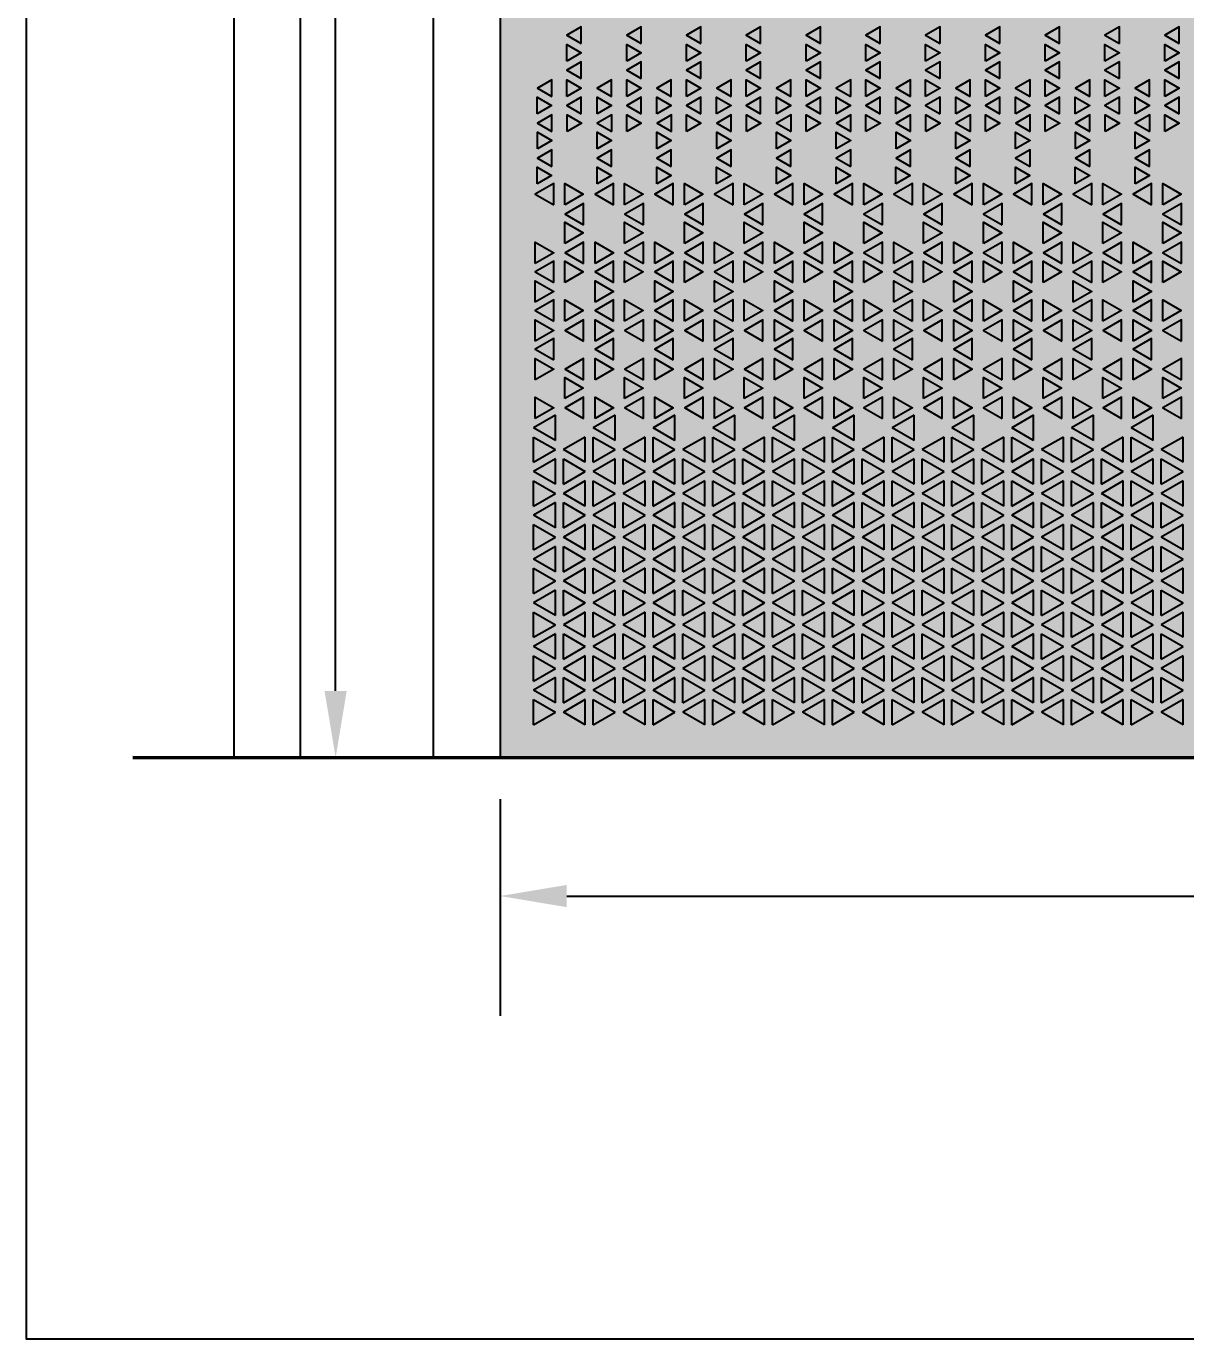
# Model space of a CAD drawing. Header units: metres. Extents: x 6 to 601, y -20 to 118.
# Drawn here: x 51.551 to 53.293, y 77.603 to 79.575 of the extents above; entities that cross this region are included whole.
import ezdxf

# ---------------------------------------------------------------- set-up
doc = ezdxf.new("R2010")
doc.units = ezdxf.units.M
doc.header["$MEASUREMENT"] = 0
doc.styles.get("Standard").update_dxf_attribs({"font": 'arial.ttf'})
doc.dimstyles.get("Standard").update_dxf_attribs({"dimtxt": 0.18, "dimasz": 0.18, "dimexe": 0.18, "dimexo": 0.0625, "dimgap": 0.09, "dimtad": 0, "dimdec": 4, "dimzin": 0, "dimdsep": 46, "dimtxsty": 'Standard', "dimcen": 0.09, "dimadec": 0, "dimazin": 0, "dimtfac": 1, "dimtdec": 4, "dimtofl": 0, "dimtmove": 0, "dimatfit": 3, "dimfxl": 1, "dimtolj": 1, "dimtzin": 0, "dimarcsym": 0})

# ---------------------------------------------------------------- blocks, each defined once
blk = doc.blocks.new('*D617')
at = {"color": 0, "lineweight": -2, "transparency": 16777216}
for p, q in [((52.2628, 78.4138), (52.2627, 78.0882)), ((55.2158, 78.413), (55.2157, 78.0874)), ((52.3628, 78.2682), (53.513, 78.2679)), ((55.1158, 78.2674), (53.9655, 78.2677))]:
    blk.add_line(p, q, dxfattribs=at)
at = {"color": 0, "transparency": 16777216}
for points in [[(52.3628, 78.2849), (52.3628, 78.2515), (52.2628, 78.2682)], [(55.1158, 78.2841), (55.1158, 78.2508), (55.2158, 78.2674)]]:
    blk.add_solid(points, dxfattribs=at)
at = {"layer": 'Defpoints', "color": 0, "transparency": 16777216}
for p in [(52.2628, 78.4763), (55.2158, 78.4755), (55.2158, 78.2674)]:
    blk.add_point(p, dxfattribs=at)
at = {"color": 0, "transparency": 16777216, "insert": (53.7393, 78.2678), "char_height": 0.15, "attachment_point": 5, "rotation": 359.9843}
blk.add_mtext('\\A1;3.0', dxfattribs=at)
blk = doc.blocks.new('*D619')
at = {"color": 0, "lineweight": -2, "transparency": 16777216}
for p, q in [((52.1003, 81.1963), (51.8356, 81.1963)), ((52.0156, 81.0963), (52.0156, 80.0641)), ((52.0156, 78.5763), (52.0156, 79.6085)), ((52.1003, 78.4763), (51.8356, 78.4763))]:
    blk.add_line(p, q, dxfattribs=at)
at = {"color": 0, "transparency": 16777216}
for points in [[(51.9989, 81.0963), (52.0322, 81.0963), (52.0156, 81.1963)], [(51.9989, 78.5763), (52.0322, 78.5763), (52.0156, 78.4763)]]:
    blk.add_solid(points, dxfattribs=at)
at = {"layer": 'Defpoints', "color": 0, "transparency": 16777216}
for p in [(52.1628, 81.1963), (52.0156, 78.4763), (52.1628, 78.4763)]:
    blk.add_point(p, dxfattribs=at)
at = {"color": 0, "transparency": 16777216, "insert": (52.0156, 79.8363), "char_height": 0.15, "attachment_point": 5, "rotation": 90}
blk.add_mtext('\\A1;2.7', dxfattribs=at)
blk = doc.blocks.new('triangular hole')
for p, q in [((103.6272, 78.6142), (103.6272, 78.6522)), ((103.6272, 78.6522), (103.6601, 78.6332)), ((103.6272, 78.6142), (103.6601, 78.6332))]:
    blk.add_line(p, q)

msp = doc.modelspace()

# ---------------------------------------------------------------- hatches: boundary and pattern name
at = {"lineweight": 0, "true_color": 0xcd6928, "transparency": 33554534}
h = msp.add_hatch(color=32, dxfattribs=at)
h.dxf.hatch_style = 1
h.paths.add_polyline_path([(55.2158, 84.0763), (53.2968, 84.0763, 0.143152), (52.2628, 81.1977), (52.2628, 78.4762), (55.2158, 78.4757)])

# ---------------------------------------------------------------- linework, layer by layer
at = {"lineweight": 50}
msp.add_line((51.7109, 78.4763), (55.6768, 78.4755), dxfattribs=at)
for points in [[(64.3704, 86.4079), (51.5507, 86.4079), (51.5507, 77.6032), (64.3704, 77.6032)], [(52.2628, 81.1963), (52.2628, 79.0957)], [(52.3847, 79.549), (52.3847, 79.574), (52.363, 79.5615), (52.3847, 79.549)], [(52.4745, 79.549), (52.4745, 79.574), (52.4529, 79.5615), (52.4745, 79.549)], [(52.5643, 79.549), (52.5643, 79.574), (52.5427, 79.5615), (52.5643, 79.549)], [(52.6541, 79.549), (52.6541, 79.574), (52.6325, 79.5615), (52.6541, 79.549)], [(52.744, 79.549), (52.744, 79.574), (52.7223, 79.5615), (52.744, 79.549)], [(52.8338, 79.549), (52.8338, 79.574), (52.8121, 79.5615), (52.8338, 79.549)], [(52.9236, 79.549), (52.9236, 79.574), (52.9019, 79.5615), (52.9236, 79.549)], [(53.0134, 79.549), (53.0134, 79.574), (52.9918, 79.5615), (53.0134, 79.549)], [(53.1032, 79.549), (53.1032, 79.574), (53.0816, 79.5615), (53.1032, 79.549)], [(53.1931, 79.549), (53.1931, 79.574), (53.1714, 79.5615), (53.1931, 79.549)], [(53.2829, 79.549), (53.2829, 79.574), (53.2612, 79.5615), (53.2829, 79.549)], [(52.363, 79.5224), (52.363, 79.5474), (52.3847, 79.5349), (52.363, 79.5224)], [(52.4529, 79.5224), (52.4529, 79.5474), (52.4745, 79.5349), (52.4529, 79.5224)], [(52.5427, 79.5224), (52.5427, 79.5474), (52.5643, 79.5349), (52.5427, 79.5224)], [(52.6325, 79.5224), (52.6325, 79.5474), (52.6541, 79.5349), (52.6325, 79.5224)], [(52.7223, 79.5224), (52.7223, 79.5474), (52.744, 79.5349), (52.7223, 79.5224)], [(52.8121, 79.5224), (52.8121, 79.5474), (52.8338, 79.5349), (52.8121, 79.5224)], [(52.9019, 79.5224), (52.9019, 79.5474), (52.9236, 79.5349), (52.9019, 79.5224)], [(52.9918, 79.5224), (52.9918, 79.5474), (53.0134, 79.5349), (52.9918, 79.5224)], [(53.0816, 79.5224), (53.0816, 79.5474), (53.1032, 79.5349), (53.0816, 79.5224)], [(53.1714, 79.5224), (53.1714, 79.5474), (53.1931, 79.5349), (53.1714, 79.5224)], [(53.2612, 79.5224), (53.2612, 79.5474), (53.2829, 79.5349), (53.2612, 79.5224)], [(52.3847, 79.4961), (52.3847, 79.5211), (52.363, 79.5086), (52.3847, 79.4961)], [(52.4745, 79.4961), (52.4745, 79.5211), (52.4529, 79.5086), (52.4745, 79.4961)], [(52.5643, 79.4961), (52.5643, 79.5211), (52.5427, 79.5086), (52.5643, 79.4961)], [(52.6541, 79.4961), (52.6541, 79.5211), (52.6325, 79.5086), (52.6541, 79.4961)], [(52.744, 79.4961), (52.744, 79.5211), (52.7223, 79.5086), (52.744, 79.4961)], [(52.8338, 79.4961), (52.8338, 79.5211), (52.8121, 79.5086), (52.8338, 79.4961)], [(52.9236, 79.4961), (52.9236, 79.5211), (52.9019, 79.5086), (52.9236, 79.4961)], [(53.0134, 79.4961), (53.0134, 79.5211), (52.9918, 79.5086), (53.0134, 79.4961)], [(53.1032, 79.4961), (53.1032, 79.5211), (53.0816, 79.5086), (53.1032, 79.4961)], [(53.1931, 79.4961), (53.1931, 79.5211), (53.1714, 79.5086), (53.1931, 79.4961)], [(53.2829, 79.4961), (53.2829, 79.5211), (53.2612, 79.5086), (53.2829, 79.4961)], [(52.3403, 79.4694), (52.3403, 79.4944), (52.3187, 79.4819), (52.3403, 79.4694)], [(52.363, 79.4694), (52.363, 79.4944), (52.3847, 79.4819), (52.363, 79.4694)], [(52.4301, 79.4694), (52.4301, 79.4944), (52.4085, 79.4819), (52.4301, 79.4694)], [(52.4529, 79.4694), (52.4529, 79.4944), (52.4745, 79.4819), (52.4529, 79.4694)], [(52.5199, 79.4694), (52.5199, 79.4944), (52.4983, 79.4819), (52.5199, 79.4694)], [(52.5427, 79.4694), (52.5427, 79.4944), (52.5643, 79.4819), (52.5427, 79.4694)], [(52.6098, 79.4694), (52.6098, 79.4944), (52.5881, 79.4819), (52.6098, 79.4694)], [(52.6325, 79.4694), (52.6325, 79.4944), (52.6541, 79.4819), (52.6325, 79.4694)], [(52.6996, 79.4694), (52.6996, 79.4944), (52.6779, 79.4819), (52.6996, 79.4694)], [(52.7223, 79.4694), (52.7223, 79.4944), (52.744, 79.4819), (52.7223, 79.4694)], [(52.7894, 79.4694), (52.7894, 79.4944), (52.7677, 79.4819), (52.7894, 79.4694)], [(52.8121, 79.4694), (52.8121, 79.4944), (52.8338, 79.4819), (52.8121, 79.4694)], [(52.8792, 79.4694), (52.8792, 79.4944), (52.8576, 79.4819), (52.8792, 79.4694)], [(52.9019, 79.4694), (52.9019, 79.4944), (52.9236, 79.4819), (52.9019, 79.4694)], [(52.969, 79.4694), (52.969, 79.4944), (52.9474, 79.4819), (52.969, 79.4694)], [(52.9918, 79.4694), (52.9918, 79.4944), (53.0134, 79.4819), (52.9918, 79.4694)], [(53.0589, 79.4694), (53.0589, 79.4944), (53.0372, 79.4819), (53.0589, 79.4694)], [(53.0816, 79.4694), (53.0816, 79.4944), (53.1032, 79.4819), (53.0816, 79.4694)], [(53.1487, 79.4694), (53.1487, 79.4944), (53.127, 79.4819), (53.1487, 79.4694)], [(53.1714, 79.4694), (53.1714, 79.4944), (53.1931, 79.4819), (53.1714, 79.4694)], [(53.2385, 79.4694), (53.2385, 79.4944), (53.2168, 79.4819), (53.2385, 79.4694)], [(53.2612, 79.4694), (53.2612, 79.4944), (53.2829, 79.4819), (53.2612, 79.4694)], [(52.3185, 79.4432), (52.3185, 79.4682), (52.3401, 79.4557), (52.3185, 79.4432)], [(52.3847, 79.4432), (52.3847, 79.4682), (52.363, 79.4557), (52.3847, 79.4432)], [(52.4083, 79.4432), (52.4083, 79.4682), (52.4299, 79.4557), (52.4083, 79.4432)], [(52.4745, 79.4432), (52.4745, 79.4682), (52.4529, 79.4557), (52.4745, 79.4432)], [(52.4981, 79.4432), (52.4981, 79.4682), (52.5198, 79.4557), (52.4981, 79.4432)], [(52.5643, 79.4432), (52.5643, 79.4682), (52.5427, 79.4557), (52.5643, 79.4432)], [(52.5879, 79.4432), (52.5879, 79.4682), (52.6096, 79.4557), (52.5879, 79.4432)], [(52.6541, 79.4432), (52.6541, 79.4682), (52.6325, 79.4557), (52.6541, 79.4432)], [(52.6777, 79.4432), (52.6777, 79.4682), (52.6994, 79.4557), (52.6777, 79.4432)], [(52.744, 79.4432), (52.744, 79.4682), (52.7223, 79.4557), (52.744, 79.4432)], [(52.7676, 79.4432), (52.7676, 79.4682), (52.7892, 79.4557), (52.7676, 79.4432)], [(52.8338, 79.4432), (52.8338, 79.4682), (52.8121, 79.4557), (52.8338, 79.4432)], [(52.8574, 79.4432), (52.8574, 79.4682), (52.879, 79.4557), (52.8574, 79.4432)], [(52.9236, 79.4432), (52.9236, 79.4682), (52.9019, 79.4557), (52.9236, 79.4432)], [(52.9472, 79.4432), (52.9472, 79.4682), (52.9688, 79.4557), (52.9472, 79.4432)], [(53.0134, 79.4432), (53.0134, 79.4682), (52.9918, 79.4557), (53.0134, 79.4432)], [(53.037, 79.4432), (53.037, 79.4682), (53.0587, 79.4557), (53.037, 79.4432)], [(53.1032, 79.4432), (53.1032, 79.4682), (53.0816, 79.4557), (53.1032, 79.4432)], [(53.1268, 79.4432), (53.1268, 79.4682), (53.1485, 79.4557), (53.1268, 79.4432)], [(53.1931, 79.4432), (53.1931, 79.4682), (53.1714, 79.4557), (53.1931, 79.4432)], [(53.2167, 79.4432), (53.2167, 79.4682), (53.2383, 79.4557), (53.2167, 79.4432)], [(53.2829, 79.4432), (53.2829, 79.4682), (53.2612, 79.4557), (53.2829, 79.4432)], [(52.3405, 79.4168), (52.3405, 79.4418), (52.3188, 79.4293), (52.3405, 79.4168)], [(52.3632, 79.4168), (52.3632, 79.4418), (52.3849, 79.4293), (52.3632, 79.4168)], [(52.4303, 79.4168), (52.4303, 79.4418), (52.4087, 79.4293), (52.4303, 79.4168)], [(52.453, 79.4168), (52.453, 79.4418), (52.4747, 79.4293), (52.453, 79.4168)], [(52.5201, 79.4168), (52.5201, 79.4418), (52.4985, 79.4293), (52.5201, 79.4168)], [(52.5429, 79.4168), (52.5429, 79.4418), (52.5645, 79.4293), (52.5429, 79.4168)], [(52.6099, 79.4168), (52.6099, 79.4418), (52.5883, 79.4293), (52.6099, 79.4168)], [(52.6327, 79.4168), (52.6327, 79.4418), (52.6543, 79.4293), (52.6327, 79.4168)], [(52.6998, 79.4168), (52.6998, 79.4418), (52.6781, 79.4293), (52.6998, 79.4168)], [(52.7225, 79.4168), (52.7225, 79.4418), (52.7441, 79.4293), (52.7225, 79.4168)], [(52.7896, 79.4168), (52.7896, 79.4418), (52.7679, 79.4293), (52.7896, 79.4168)], [(52.8123, 79.4168), (52.8123, 79.4418), (52.834, 79.4293), (52.8123, 79.4168)], [(52.8794, 79.4168), (52.8794, 79.4418), (52.8578, 79.4293), (52.8794, 79.4168)], [(52.9021, 79.4168), (52.9021, 79.4418), (52.9238, 79.4293), (52.9021, 79.4168)], [(52.9692, 79.4168), (52.9692, 79.4418), (52.9476, 79.4293), (52.9692, 79.4168)], [(52.9919, 79.4168), (52.9919, 79.4418), (53.0136, 79.4293), (52.9919, 79.4168)], [(53.059, 79.4168), (53.059, 79.4418), (53.0374, 79.4293), (53.059, 79.4168)], [(53.0818, 79.4168), (53.0818, 79.4418), (53.1034, 79.4293), (53.0818, 79.4168)], [(53.1489, 79.4168), (53.1489, 79.4418), (53.1272, 79.4293), (53.1489, 79.4168)], [(53.1716, 79.4168), (53.1716, 79.4418), (53.1932, 79.4293), (53.1716, 79.4168)], [(53.2387, 79.4168), (53.2387, 79.4418), (53.217, 79.4293), (53.2387, 79.4168)], [(53.2614, 79.4168), (53.2614, 79.4418), (53.2831, 79.4293), (53.2614, 79.4168)], [(52.3187, 79.3906), (52.3187, 79.4156), (52.3403, 79.4031), (52.3187, 79.3906)], [(52.4085, 79.3906), (52.4085, 79.4156), (52.4301, 79.4031), (52.4085, 79.3906)], [(52.4983, 79.3906), (52.4983, 79.4156), (52.5199, 79.4031), (52.4983, 79.3906)], [(52.5881, 79.3906), (52.5881, 79.4156), (52.6098, 79.4031), (52.5881, 79.3906)], [(52.6779, 79.3906), (52.6779, 79.4156), (52.6996, 79.4031), (52.6779, 79.3906)], [(52.7677, 79.3906), (52.7677, 79.4156), (52.7894, 79.4031), (52.7677, 79.3906)], [(52.8576, 79.3906), (52.8576, 79.4156), (52.8792, 79.4031), (52.8576, 79.3906)], [(52.9474, 79.3906), (52.9474, 79.4156), (52.969, 79.4031), (52.9474, 79.3906)], [(53.0372, 79.3906), (53.0372, 79.4156), (53.0589, 79.4031), (53.0372, 79.3906)], [(53.127, 79.3906), (53.127, 79.4156), (53.1487, 79.4031), (53.127, 79.3906)], [(53.2168, 79.3906), (53.2168, 79.4156), (53.2385, 79.4031), (53.2168, 79.3906)], [(52.3403, 79.3642), (52.3403, 79.3892), (52.3187, 79.3767), (52.3403, 79.3642)], [(52.4301, 79.3642), (52.4301, 79.3892), (52.4085, 79.3767), (52.4301, 79.3642)], [(52.5199, 79.3642), (52.5199, 79.3892), (52.4983, 79.3767), (52.5199, 79.3642)], [(52.6098, 79.3642), (52.6098, 79.3892), (52.5881, 79.3767), (52.6098, 79.3642)], [(52.6996, 79.3642), (52.6996, 79.3892), (52.6779, 79.3767), (52.6996, 79.3642)], [(52.7894, 79.3642), (52.7894, 79.3892), (52.7677, 79.3767), (52.7894, 79.3642)], [(52.8792, 79.3642), (52.8792, 79.3892), (52.8576, 79.3767), (52.8792, 79.3642)], [(52.969, 79.3642), (52.969, 79.3892), (52.9474, 79.3767), (52.969, 79.3642)], [(53.0589, 79.3642), (53.0589, 79.3892), (53.0372, 79.3767), (53.0589, 79.3642)], [(53.1487, 79.3642), (53.1487, 79.3892), (53.127, 79.3767), (53.1487, 79.3642)], [(53.2385, 79.3642), (53.2385, 79.3892), (53.2168, 79.3767), (53.2385, 79.3642)], [(52.3185, 79.338), (52.3185, 79.363), (52.3401, 79.3505), (52.3185, 79.338)], [(52.4083, 79.338), (52.4083, 79.363), (52.4299, 79.3505), (52.4083, 79.338)], [(52.4981, 79.338), (52.4981, 79.363), (52.5198, 79.3505), (52.4981, 79.338)], [(52.5879, 79.338), (52.5879, 79.363), (52.6096, 79.3505), (52.5879, 79.338)], [(52.6777, 79.338), (52.6777, 79.363), (52.6994, 79.3505), (52.6777, 79.338)], [(52.7676, 79.338), (52.7676, 79.363), (52.7892, 79.3505), (52.7676, 79.338)], [(52.8574, 79.338), (52.8574, 79.363), (52.879, 79.3505), (52.8574, 79.338)], [(52.9472, 79.338), (52.9472, 79.363), (52.9688, 79.3505), (52.9472, 79.338)], [(53.037, 79.338), (53.037, 79.363), (53.0587, 79.3505), (53.037, 79.338)], [(53.1268, 79.338), (53.1268, 79.363), (53.1485, 79.3505), (53.1268, 79.338)], [(53.2167, 79.338), (53.2167, 79.363), (53.2383, 79.3505), (53.2167, 79.338)], [(52.3432, 79.3064), (52.3432, 79.3384), (52.3154, 79.3224), (52.3432, 79.3064)], [(52.36, 79.3064), (52.36, 79.3384), (52.3877, 79.3224), (52.36, 79.3064)], [(52.433, 79.3064), (52.433, 79.3384), (52.4053, 79.3224), (52.433, 79.3064)], [(52.4498, 79.3064), (52.4498, 79.3384), (52.4775, 79.3224), (52.4498, 79.3064)], [(52.5228, 79.3064), (52.5228, 79.3384), (52.4951, 79.3224), (52.5228, 79.3064)], [(52.5396, 79.3064), (52.5396, 79.3384), (52.5674, 79.3224), (52.5396, 79.3064)], [(52.6126, 79.3064), (52.6126, 79.3384), (52.5849, 79.3224), (52.6126, 79.3064)], [(52.6295, 79.3064), (52.6295, 79.3384), (52.6572, 79.3224), (52.6295, 79.3064)], [(52.7024, 79.3064), (52.7024, 79.3384), (52.6747, 79.3224), (52.7024, 79.3064)], [(52.7193, 79.3064), (52.7193, 79.3384), (52.747, 79.3224), (52.7193, 79.3064)], [(52.7922, 79.3064), (52.7922, 79.3384), (52.7645, 79.3224), (52.7922, 79.3064)], [(52.8091, 79.3064), (52.8091, 79.3384), (52.8368, 79.3224), (52.8091, 79.3064)], [(52.8821, 79.3064), (52.8821, 79.3384), (52.8543, 79.3224), (52.8821, 79.3064)], [(52.8989, 79.3064), (52.8989, 79.3384), (52.9266, 79.3224), (52.8989, 79.3064)], [(52.9719, 79.3064), (52.9719, 79.3384), (52.9442, 79.3224), (52.9719, 79.3064)], [(52.9887, 79.3064), (52.9887, 79.3384), (53.0164, 79.3224), (52.9887, 79.3064)], [(53.0617, 79.3064), (53.0617, 79.3384), (53.034, 79.3224), (53.0617, 79.3064)], [(53.0786, 79.3064), (53.0786, 79.3384), (53.1063, 79.3224), (53.0786, 79.3064)], [(53.1515, 79.3064), (53.1515, 79.3384), (53.1238, 79.3224), (53.1515, 79.3064)], [(53.1684, 79.3064), (53.1684, 79.3384), (53.1961, 79.3224), (53.1684, 79.3064)], [(53.2413, 79.3064), (53.2413, 79.3384), (53.2136, 79.3224), (53.2413, 79.3064)], [(53.2582, 79.3064), (53.2582, 79.3384), (53.2859, 79.3224), (53.2582, 79.3064)], [(52.3881, 79.2765), (52.3881, 79.3085), (52.3603, 79.2925), (52.3881, 79.2765)], [(52.4779, 79.2765), (52.4779, 79.3085), (52.4502, 79.2925), (52.4779, 79.2765)], [(52.5677, 79.2765), (52.5677, 79.3085), (52.54, 79.2925), (52.5677, 79.2765)], [(52.6575, 79.2765), (52.6575, 79.3085), (52.6298, 79.2925), (52.6575, 79.2765)], [(52.7473, 79.2765), (52.7473, 79.3085), (52.7196, 79.2925), (52.7473, 79.2765)], [(52.8372, 79.2765), (52.8372, 79.3085), (52.8094, 79.2925), (52.8372, 79.2765)], [(52.927, 79.2765), (52.927, 79.3085), (52.8993, 79.2925), (52.927, 79.2765)], [(53.0168, 79.2765), (53.0168, 79.3085), (52.9891, 79.2925), (53.0168, 79.2765)], [(53.1066, 79.2765), (53.1066, 79.3085), (53.0789, 79.2925), (53.1066, 79.2765)], [(53.1964, 79.2765), (53.1964, 79.3085), (53.1687, 79.2925), (53.1964, 79.2765)], [(53.2862, 79.2765), (53.2862, 79.3085), (53.2585, 79.2925), (53.2862, 79.2765)], [(52.36, 79.2482), (52.36, 79.2802), (52.3877, 79.2642), (52.36, 79.2482)], [(52.4498, 79.2482), (52.4498, 79.2802), (52.4775, 79.2642), (52.4498, 79.2482)], [(52.5396, 79.2482), (52.5396, 79.2802), (52.5674, 79.2642), (52.5396, 79.2482)], [(52.6295, 79.2482), (52.6295, 79.2802), (52.6572, 79.2642), (52.6295, 79.2482)], [(52.7193, 79.2482), (52.7193, 79.2802), (52.747, 79.2642), (52.7193, 79.2482)], [(52.8091, 79.2482), (52.8091, 79.2802), (52.8368, 79.2642), (52.8091, 79.2482)], [(52.8989, 79.2482), (52.8989, 79.2802), (52.9266, 79.2642), (52.8989, 79.2482)], [(52.9887, 79.2482), (52.9887, 79.2802), (53.0164, 79.2642), (52.9887, 79.2482)], [(53.0786, 79.2482), (53.0786, 79.2802), (53.1063, 79.2642), (53.0786, 79.2482)], [(53.1684, 79.2482), (53.1684, 79.2802), (53.1961, 79.2642), (53.1684, 79.2482)], [(53.2582, 79.2482), (53.2582, 79.2802), (53.2859, 79.2642), (53.2582, 79.2482)], [(52.3154, 79.2183), (52.3154, 79.2503), (52.3432, 79.2343), (52.3154, 79.2183)], [(52.3881, 79.2183), (52.3881, 79.2503), (52.3603, 79.2343), (52.3881, 79.2183)], [(52.4053, 79.2183), (52.4053, 79.2503), (52.433, 79.2343), (52.4053, 79.2183)], [(52.4779, 79.2183), (52.4779, 79.2503), (52.4502, 79.2343), (52.4779, 79.2183)], [(52.4951, 79.2183), (52.4951, 79.2503), (52.5228, 79.2343), (52.4951, 79.2183)], [(52.5677, 79.2183), (52.5677, 79.2503), (52.54, 79.2343), (52.5677, 79.2183)], [(52.5849, 79.2183), (52.5849, 79.2503), (52.6126, 79.2343), (52.5849, 79.2183)], [(52.6575, 79.2183), (52.6575, 79.2503), (52.6298, 79.2343), (52.6575, 79.2183)], [(52.6747, 79.2183), (52.6747, 79.2503), (52.7024, 79.2343), (52.6747, 79.2183)], [(52.7473, 79.2183), (52.7473, 79.2503), (52.7196, 79.2343), (52.7473, 79.2183)], [(52.7645, 79.2183), (52.7645, 79.2503), (52.7922, 79.2343), (52.7645, 79.2183)], [(52.8372, 79.2183), (52.8372, 79.2503), (52.8094, 79.2343), (52.8372, 79.2183)], [(52.8543, 79.2183), (52.8543, 79.2503), (52.8821, 79.2343), (52.8543, 79.2183)], [(52.927, 79.2183), (52.927, 79.2503), (52.8993, 79.2343), (52.927, 79.2183)], [(52.9442, 79.2183), (52.9442, 79.2503), (52.9719, 79.2343), (52.9442, 79.2183)], [(53.0168, 79.2183), (53.0168, 79.2503), (52.9891, 79.2343), (53.0168, 79.2183)], [(53.034, 79.2183), (53.034, 79.2503), (53.0617, 79.2343), (53.034, 79.2183)], [(53.1066, 79.2183), (53.1066, 79.2503), (53.0789, 79.2343), (53.1066, 79.2183)], [(53.1238, 79.2183), (53.1238, 79.2503), (53.1515, 79.2343), (53.1238, 79.2183)], [(53.1964, 79.2183), (53.1964, 79.2503), (53.1687, 79.2343), (53.1964, 79.2183)], [(53.2136, 79.2183), (53.2136, 79.2503), (53.2413, 79.2343), (53.2136, 79.2183)], [(53.2862, 79.2183), (53.2862, 79.2503), (53.2585, 79.2343), (53.2862, 79.2183)], [(52.3432, 79.19), (52.3432, 79.222), (52.3154, 79.206), (52.3432, 79.19)], [(52.36, 79.19), (52.36, 79.222), (52.3877, 79.206), (52.36, 79.19)], [(52.433, 79.19), (52.433, 79.222), (52.4053, 79.206), (52.433, 79.19)], [(52.4498, 79.19), (52.4498, 79.222), (52.4775, 79.206), (52.4498, 79.19)], [(52.5228, 79.19), (52.5228, 79.222), (52.4951, 79.206), (52.5228, 79.19)], [(52.5396, 79.19), (52.5396, 79.222), (52.5674, 79.206), (52.5396, 79.19)], [(52.6126, 79.19), (52.6126, 79.222), (52.5849, 79.206), (52.6126, 79.19)], [(52.6295, 79.19), (52.6295, 79.222), (52.6572, 79.206), (52.6295, 79.19)], [(52.7024, 79.19), (52.7024, 79.222), (52.6747, 79.206), (52.7024, 79.19)], [(52.7193, 79.19), (52.7193, 79.222), (52.747, 79.206), (52.7193, 79.19)], [(52.7922, 79.19), (52.7922, 79.222), (52.7645, 79.206), (52.7922, 79.19)], [(52.8091, 79.19), (52.8091, 79.222), (52.8368, 79.206), (52.8091, 79.19)], [(52.8821, 79.19), (52.8821, 79.222), (52.8543, 79.206), (52.8821, 79.19)], [(52.8989, 79.19), (52.8989, 79.222), (52.9266, 79.206), (52.8989, 79.19)], [(52.9719, 79.19), (52.9719, 79.222), (52.9442, 79.206), (52.9719, 79.19)], [(52.9887, 79.19), (52.9887, 79.222), (53.0164, 79.206), (52.9887, 79.19)], [(53.0617, 79.19), (53.0617, 79.222), (53.034, 79.206), (53.0617, 79.19)], [(53.0786, 79.19), (53.0786, 79.222), (53.1063, 79.206), (53.0786, 79.19)], [(53.1515, 79.19), (53.1515, 79.222), (53.1238, 79.206), (53.1515, 79.19)], [(53.1684, 79.19), (53.1684, 79.222), (53.1961, 79.206), (53.1684, 79.19)], [(53.2413, 79.19), (53.2413, 79.222), (53.2136, 79.206), (53.2413, 79.19)], [(53.2582, 79.19), (53.2582, 79.222), (53.2859, 79.206), (53.2582, 79.19)], [(52.3154, 79.1601), (52.3154, 79.1921), (52.3432, 79.1761), (52.3154, 79.1601)], [(52.4053, 79.1601), (52.4053, 79.1921), (52.433, 79.1761), (52.4053, 79.1601)], [(52.4951, 79.1601), (52.4951, 79.1921), (52.5228, 79.1761), (52.4951, 79.1601)], [(52.5849, 79.1601), (52.5849, 79.1921), (52.6126, 79.1761), (52.5849, 79.1601)], [(52.6747, 79.1601), (52.6747, 79.1921), (52.7024, 79.1761), (52.6747, 79.1601)], [(52.7645, 79.1601), (52.7645, 79.1921), (52.7922, 79.1761), (52.7645, 79.1601)], [(52.8543, 79.1601), (52.8543, 79.1921), (52.8821, 79.1761), (52.8543, 79.1601)], [(52.9442, 79.1601), (52.9442, 79.1921), (52.9719, 79.1761), (52.9442, 79.1601)], [(53.034, 79.1601), (53.034, 79.1921), (53.0617, 79.1761), (53.034, 79.1601)], [(53.1238, 79.1601), (53.1238, 79.1921), (53.1515, 79.1761), (53.1238, 79.1601)], [(53.2136, 79.1601), (53.2136, 79.1921), (53.2413, 79.1761), (53.2136, 79.1601)], [(52.3432, 79.1317), (52.3432, 79.1637), (52.3154, 79.1477), (52.3432, 79.1317)], [(52.36, 79.1317), (52.36, 79.1637), (52.3877, 79.1477), (52.36, 79.1317)], [(52.433, 79.1317), (52.433, 79.1637), (52.4053, 79.1477), (52.433, 79.1317)], [(52.4498, 79.1317), (52.4498, 79.1637), (52.4775, 79.1477), (52.4498, 79.1317)], [(52.5228, 79.1317), (52.5228, 79.1637), (52.4951, 79.1477), (52.5228, 79.1317)], [(52.5396, 79.1317), (52.5396, 79.1637), (52.5674, 79.1477), (52.5396, 79.1317)], [(52.6126, 79.1317), (52.6126, 79.1637), (52.5849, 79.1477), (52.6126, 79.1317)], [(52.6295, 79.1317), (52.6295, 79.1637), (52.6572, 79.1477), (52.6295, 79.1317)], [(52.7024, 79.1317), (52.7024, 79.1637), (52.6747, 79.1477), (52.7024, 79.1317)], [(52.7193, 79.1317), (52.7193, 79.1637), (52.747, 79.1477), (52.7193, 79.1317)], [(52.7922, 79.1317), (52.7922, 79.1637), (52.7645, 79.1477), (52.7922, 79.1317)], [(52.8091, 79.1317), (52.8091, 79.1637), (52.8368, 79.1477), (52.8091, 79.1317)], [(52.8821, 79.1317), (52.8821, 79.1637), (52.8543, 79.1477), (52.8821, 79.1317)], [(52.8989, 79.1317), (52.8989, 79.1637), (52.9266, 79.1477), (52.8989, 79.1317)], [(52.9719, 79.1317), (52.9719, 79.1637), (52.9442, 79.1477), (52.9719, 79.1317)], [(52.9887, 79.1317), (52.9887, 79.1637), (53.0164, 79.1477), (52.9887, 79.1317)], [(53.0617, 79.1317), (53.0617, 79.1637), (53.034, 79.1477), (53.0617, 79.1317)], [(53.0786, 79.1317), (53.0786, 79.1637), (53.1063, 79.1477), (53.0786, 79.1317)], [(53.1515, 79.1317), (53.1515, 79.1637), (53.1238, 79.1477), (53.1515, 79.1317)], [(53.1684, 79.1317), (53.1684, 79.1637), (53.1961, 79.1477), (53.1684, 79.1317)], [(53.2413, 79.1317), (53.2413, 79.1637), (53.2136, 79.1477), (53.2413, 79.1317)], [(53.2582, 79.1317), (53.2582, 79.1637), (53.2859, 79.1477), (53.2582, 79.1317)], [(52.3154, 79.1019), (52.3154, 79.1339), (52.3432, 79.1179), (52.3154, 79.1019)], [(52.3881, 79.1019), (52.3881, 79.1339), (52.3603, 79.1179), (52.3881, 79.1019)], [(52.4053, 79.1019), (52.4053, 79.1339), (52.433, 79.1179), (52.4053, 79.1019)], [(52.4779, 79.1019), (52.4779, 79.1339), (52.4502, 79.1179), (52.4779, 79.1019)], [(52.4951, 79.1019), (52.4951, 79.1339), (52.5228, 79.1179), (52.4951, 79.1019)], [(52.5677, 79.1019), (52.5677, 79.1339), (52.54, 79.1179), (52.5677, 79.1019)], [(52.5849, 79.1019), (52.5849, 79.1339), (52.6126, 79.1179), (52.5849, 79.1019)], [(52.6575, 79.1019), (52.6575, 79.1339), (52.6298, 79.1179), (52.6575, 79.1019)], [(52.6747, 79.1019), (52.6747, 79.1339), (52.7024, 79.1179), (52.6747, 79.1019)], [(52.7473, 79.1019), (52.7473, 79.1339), (52.7196, 79.1179), (52.7473, 79.1019)], [(52.7645, 79.1019), (52.7645, 79.1339), (52.7922, 79.1179), (52.7645, 79.1019)], [(52.8372, 79.1019), (52.8372, 79.1339), (52.8094, 79.1179), (52.8372, 79.1019)], [(52.8543, 79.1019), (52.8543, 79.1339), (52.8821, 79.1179), (52.8543, 79.1019)], [(52.927, 79.1019), (52.927, 79.1339), (52.8993, 79.1179), (52.927, 79.1019)], [(52.9442, 79.1019), (52.9442, 79.1339), (52.9719, 79.1179), (52.9442, 79.1019)], [(53.0168, 79.1019), (53.0168, 79.1339), (52.9891, 79.1179), (53.0168, 79.1019)], [(53.034, 79.1019), (53.034, 79.1339), (53.0617, 79.1179), (53.034, 79.1019)], [(53.1066, 79.1019), (53.1066, 79.1339), (53.0789, 79.1179), (53.1066, 79.1019)], [(53.1238, 79.1019), (53.1238, 79.1339), (53.1515, 79.1179), (53.1238, 79.1019)], [(53.1964, 79.1019), (53.1964, 79.1339), (53.1687, 79.1179), (53.1964, 79.1019)], [(53.2136, 79.1019), (53.2136, 79.1339), (53.2413, 79.1179), (53.2136, 79.1019)], [(53.2862, 79.1019), (53.2862, 79.1339), (53.2585, 79.1179), (53.2862, 79.1019)], [(52.3432, 79.0735), (52.3432, 79.1055), (52.3154, 79.0895), (52.3432, 79.0735)], [(52.433, 79.0735), (52.433, 79.1055), (52.4053, 79.0895), (52.433, 79.0735)], [(52.5228, 79.0735), (52.5228, 79.1055), (52.4951, 79.0895), (52.5228, 79.0735)], [(52.6126, 79.0735), (52.6126, 79.1055), (52.5849, 79.0895), (52.6126, 79.0735)], [(52.7024, 79.0735), (52.7024, 79.1055), (52.6747, 79.0895), (52.7024, 79.0735)], [(52.7922, 79.0735), (52.7922, 79.1055), (52.7645, 79.0895), (52.7922, 79.0735)], [(52.8821, 79.0735), (52.8821, 79.1055), (52.8543, 79.0895), (52.8821, 79.0735)], [(52.9719, 79.0735), (52.9719, 79.1055), (52.9442, 79.0895), (52.9719, 79.0735)], [(53.0617, 79.0735), (53.0617, 79.1055), (53.034, 79.0895), (53.0617, 79.0735)], [(53.1515, 79.0735), (53.1515, 79.1055), (53.1238, 79.0895), (53.1515, 79.0735)], [(53.2413, 79.0735), (53.2413, 79.1055), (53.2136, 79.0895), (53.2413, 79.0735)], [(51.8628, 79.0757), (51.8628, 78.4763), (51.9628, 78.4763), (51.9628, 79.0757)], [(52.3154, 79.0437), (52.3154, 79.0757), (52.3432, 79.0597), (52.3154, 79.0437)], [(52.3881, 79.0437), (52.3881, 79.0757), (52.3603, 79.0597), (52.3881, 79.0437)], [(52.4053, 79.0437), (52.4053, 79.0757), (52.433, 79.0597), (52.4053, 79.0437)], [(52.4779, 79.0437), (52.4779, 79.0757), (52.4502, 79.0597), (52.4779, 79.0437)], [(52.4951, 79.0437), (52.4951, 79.0757), (52.5228, 79.0597), (52.4951, 79.0437)], [(52.5677, 79.0437), (52.5677, 79.0757), (52.54, 79.0597), (52.5677, 79.0437)], [(52.5849, 79.0437), (52.5849, 79.0757), (52.6126, 79.0597), (52.5849, 79.0437)], [(52.6575, 79.0437), (52.6575, 79.0757), (52.6298, 79.0597), (52.6575, 79.0437)], [(52.6747, 79.0437), (52.6747, 79.0757), (52.7024, 79.0597), (52.6747, 79.0437)], [(52.7473, 79.0437), (52.7473, 79.0757), (52.7196, 79.0597), (52.7473, 79.0437)], [(52.7645, 79.0437), (52.7645, 79.0757), (52.7922, 79.0597), (52.7645, 79.0437)], [(52.8372, 79.0437), (52.8372, 79.0757), (52.8094, 79.0597), (52.8372, 79.0437)], [(52.8543, 79.0437), (52.8543, 79.0757), (52.8821, 79.0597), (52.8543, 79.0437)], [(52.927, 79.0437), (52.927, 79.0757), (52.8993, 79.0597), (52.927, 79.0437)], [(52.9442, 79.0437), (52.9442, 79.0757), (52.9719, 79.0597), (52.9442, 79.0437)], [(53.0168, 79.0437), (53.0168, 79.0757), (52.9891, 79.0597), (53.0168, 79.0437)], [(53.034, 79.0437), (53.034, 79.0757), (53.0617, 79.0597), (53.034, 79.0437)], [(53.1066, 79.0437), (53.1066, 79.0757), (53.0789, 79.0597), (53.1066, 79.0437)], [(53.1238, 79.0437), (53.1238, 79.0757), (53.1515, 79.0597), (53.1238, 79.0437)], [(53.1964, 79.0437), (53.1964, 79.0757), (53.1687, 79.0597), (53.1964, 79.0437)], [(53.2136, 79.0437), (53.2136, 79.0757), (53.2413, 79.0597), (53.2136, 79.0437)], [(53.2862, 79.0437), (53.2862, 79.0757), (53.2585, 79.0597), (53.2862, 79.0437)], [(52.36, 79.0153), (52.36, 79.0473), (52.3877, 79.0313), (52.36, 79.0153)], [(52.4498, 79.0153), (52.4498, 79.0473), (52.4775, 79.0313), (52.4498, 79.0153)], [(52.5396, 79.0153), (52.5396, 79.0473), (52.5674, 79.0313), (52.5396, 79.0153)], [(52.6295, 79.0153), (52.6295, 79.0473), (52.6572, 79.0313), (52.6295, 79.0153)], [(52.7193, 79.0153), (52.7193, 79.0473), (52.747, 79.0313), (52.7193, 79.0153)], [(52.8091, 79.0153), (52.8091, 79.0473), (52.8368, 79.0313), (52.8091, 79.0153)], [(52.8989, 79.0153), (52.8989, 79.0473), (52.9266, 79.0313), (52.8989, 79.0153)], [(52.9887, 79.0153), (52.9887, 79.0473), (53.0164, 79.0313), (52.9887, 79.0153)], [(53.0786, 79.0153), (53.0786, 79.0473), (53.1063, 79.0313), (53.0786, 79.0153)], [(53.1684, 79.0153), (53.1684, 79.0473), (53.1961, 79.0313), (53.1684, 79.0153)], [(53.2582, 79.0153), (53.2582, 79.0473), (53.2859, 79.0313), (53.2582, 79.0153)], [(52.3154, 78.9855), (52.3154, 79.0175), (52.3432, 79.0015), (52.3154, 78.9855)], [(52.3881, 78.9855), (52.3881, 79.0175), (52.3603, 79.0015), (52.3881, 78.9855)], [(52.4053, 78.9855), (52.4053, 79.0175), (52.433, 79.0015), (52.4053, 78.9855)], [(52.4779, 78.9855), (52.4779, 79.0175), (52.4502, 79.0015), (52.4779, 78.9855)], [(52.4951, 78.9855), (52.4951, 79.0175), (52.5228, 79.0015), (52.4951, 78.9855)], [(52.5677, 78.9855), (52.5677, 79.0175), (52.54, 79.0015), (52.5677, 78.9855)], [(52.5849, 78.9855), (52.5849, 79.0175), (52.6126, 79.0015), (52.5849, 78.9855)], [(52.6575, 78.9855), (52.6575, 79.0175), (52.6298, 79.0015), (52.6575, 78.9855)], [(52.6747, 78.9855), (52.6747, 79.0175), (52.7024, 79.0015), (52.6747, 78.9855)], [(52.7473, 78.9855), (52.7473, 79.0175), (52.7196, 79.0015), (52.7473, 78.9855)], [(52.7645, 78.9855), (52.7645, 79.0175), (52.7922, 79.0015), (52.7645, 78.9855)], [(52.8372, 78.9855), (52.8372, 79.0175), (52.8094, 79.0015), (52.8372, 78.9855)], [(52.8543, 78.9855), (52.8543, 79.0175), (52.8821, 79.0015), (52.8543, 78.9855)], [(52.927, 78.9855), (52.927, 79.0175), (52.8993, 79.0015), (52.927, 78.9855)], [(52.9442, 78.9855), (52.9442, 79.0175), (52.9719, 79.0015), (52.9442, 78.9855)], [(53.0168, 78.9855), (53.0168, 79.0175), (52.9891, 79.0015), (53.0168, 78.9855)], [(53.034, 78.9855), (53.034, 79.0175), (53.0617, 79.0015), (53.034, 78.9855)], [(53.1066, 78.9855), (53.1066, 79.0175), (53.0789, 79.0015), (53.1066, 78.9855)], [(53.1238, 78.9855), (53.1238, 79.0175), (53.1515, 79.0015), (53.1238, 78.9855)], [(53.1964, 78.9855), (53.1964, 79.0175), (53.1687, 79.0015), (53.1964, 78.9855)], [(53.2136, 78.9855), (53.2136, 79.0175), (53.2413, 79.0015), (53.2136, 78.9855)], [(53.2862, 78.9855), (53.2862, 79.0175), (53.2585, 79.0015), (53.2862, 78.9855)]]:
    msp.add_lwpolyline(points)
for points in [[(51.9628, 79.0757), (51.9628, 81.4963, -0.234388), (54.442, 86.1661), (54.3837, 86.2474, 0.234515), (51.8628, 81.4963), (51.8628, 79.0757)], [(52.2628, 81.1977), (52.2628, 78.4763), (52.1628, 78.4763), (52.1628, 79.0757), (52.1628, 81.1963, -0.221146), (54.3829, 85.3163), (54.4428, 85.2362, 0.220805), (52.2628, 81.1963)]]:
    msp.add_lwpolyline(points, format="xyb")

# ---------------------------------------------------------------- block references
at = {"xscale": -1}
for p in [(155.973, 0.3384), (156.0628, 0.3384), (156.1526, 0.3384), (156.2424, 0.3384), (156.3322, 0.3384), (156.422, 0.3384), (156.5119, 0.3384), (156.6017, 0.3384), (156.6915, 0.3384), (156.7813, 0.3384), (156.8711, 0.3384), (156.0179, 0.3055), (156.1077, 0.3055), (156.1975, 0.3055), (156.2873, 0.3055), (156.3771, 0.3055), (156.467, 0.3055), (156.5568, 0.3055), (156.6466, 0.3055), (156.7364, 0.3055), (156.8262, 0.3055), (156.916, 0.3055), (155.973, 0.2726), (156.0628, 0.2726), (156.1526, 0.2726), (156.2424, 0.2726), (156.3322, 0.2726), (156.422, 0.2726), (156.5119, 0.2726), (156.6017, 0.2726), (156.6915, 0.2726), (156.7813, 0.2726), (156.8711, 0.2726), (156.0179, 0.2398), (156.1077, 0.2398), (156.1975, 0.2398), (156.2873, 0.2398), (156.3771, 0.2398), (156.467, 0.2398), (156.5568, 0.2398), (156.6466, 0.2398), (156.7364, 0.2398), (156.8262, 0.2398), (156.916, 0.2398), (155.973, 0.2069), (156.0628, 0.2069), (156.1526, 0.2069), (156.2424, 0.2069), (156.3322, 0.2069), (156.422, 0.2069), (156.5119, 0.2069), (156.6017, 0.2069), (156.6915, 0.2069), (156.7813, 0.2069), (156.8711, 0.2069), (156.0179, 0.1741), (156.1077, 0.1741), (156.1975, 0.1741), (156.2873, 0.1741), (156.3771, 0.1741), (156.467, 0.1741), (156.5568, 0.1741), (156.6466, 0.1741), (156.7364, 0.1741), (156.8262, 0.1741), (156.916, 0.1741), (155.973, 0.1412), (156.0628, 0.1412), (156.1526, 0.1412), (156.2424, 0.1412), (156.3322, 0.1412), (156.422, 0.1412), (156.5119, 0.1412), (156.6017, 0.1412), (156.6915, 0.1412), (156.7813, 0.1412), (156.8711, 0.1412), (156.0179, 0.1084), (156.1077, 0.1084), (156.1975, 0.1084), (156.2873, 0.1084), (156.3771, 0.1084), (156.467, 0.1084), (156.5568, 0.1084), (156.6466, 0.1084), (156.7364, 0.1084), (156.8262, 0.1084), (156.916, 0.1084), (155.973, 0.0755), (156.0628, 0.0755), (156.1526, 0.0755), (156.2424, 0.0755), (156.3322, 0.0755), (156.422, 0.0755), (156.5119, 0.0755), (156.6017, 0.0755), (156.6915, 0.0755), (156.7813, 0.0755), (156.8711, 0.0755), (156.0179, 0.0426), (156.1077, 0.0426), (156.1975, 0.0426), (156.2873, 0.0426), (156.3771, 0.0426), (156.467, 0.0426), (156.5568, 0.0426), (156.6466, 0.0426), (156.7364, 0.0426), (156.8262, 0.0426), (156.916, 0.0426), (155.973, 0.0098), (156.0628, 0.0098), (156.1526, 0.0098), (156.2424, 0.0098), (156.3322, 0.0098), (156.422, 0.0098), (156.5119, 0.0098), (156.6017, 0.0098), (156.6915, 0.0098), (156.7813, 0.0098), (156.8711, 0.0098), (156.0179, -0.0231), (156.1077, -0.0231), (156.1975, -0.0231), (156.2873, -0.0231), (156.3771, -0.0231), (156.467, -0.0231), (156.5568, -0.0231), (156.6466, -0.0231), (156.7364, -0.0231), (156.8262, -0.0231), (156.916, -0.0231), (155.973, -0.0559), (156.0628, -0.0559), (156.1526, -0.0559), (156.2424, -0.0559), (156.3322, -0.0559), (156.422, -0.0559), (156.5119, -0.0559), (156.6017, -0.0559), (156.6915, -0.0559), (156.7813, -0.0559), (156.8711, -0.0559), (156.0179, -0.0888), (156.1077, -0.0888), (156.1975, -0.0888), (156.2873, -0.0888), (156.3771, -0.0888), (156.467, -0.0888), (156.5568, -0.0888), (156.6466, -0.0888), (156.7364, -0.0888), (156.8262, -0.0888), (156.916, -0.0888)]:
    msp.add_blockref('triangular hole', p, dxfattribs=at)
for p in [(-51.3144, 0.3055), (-51.2245, 0.3055), (-51.1347, 0.3055), (-51.0449, 0.3055), (-50.9551, 0.3055), (-50.8653, 0.3055), (-50.7755, 0.3055), (-50.6856, 0.3055), (-50.5958, 0.3055), (-50.506, 0.3055), (-50.4162, 0.3055), (-51.2695, 0.2726), (-51.1796, 0.2726), (-51.0898, 0.2726), (-51, 0.2726), (-50.9102, 0.2726), (-50.8204, 0.2726), (-50.7305, 0.2726), (-50.6407, 0.2726), (-50.5509, 0.2726), (-50.4611, 0.2726), (-50.3713, 0.2726), (-51.3144, 0.2398), (-51.2245, 0.2398), (-51.1347, 0.2398), (-51.0449, 0.2398), (-50.9551, 0.2398), (-50.8653, 0.2398), (-50.7755, 0.2398), (-50.6856, 0.2398), (-50.5958, 0.2398), (-50.506, 0.2398), (-50.4162, 0.2398), (-51.2695, 0.2069), (-51.1796, 0.2069), (-51.0898, 0.2069), (-51, 0.2069), (-50.9102, 0.2069), (-50.8204, 0.2069), (-50.7305, 0.2069), (-50.6407, 0.2069), (-50.5509, 0.2069), (-50.4611, 0.2069), (-50.3713, 0.2069), (-51.3144, 0.1741), (-51.2245, 0.1741), (-51.1347, 0.1741), (-51.0449, 0.1741), (-50.9551, 0.1741), (-50.8653, 0.1741), (-50.7755, 0.1741), (-50.6856, 0.1741), (-50.5958, 0.1741), (-50.506, 0.1741), (-50.4162, 0.1741), (-51.2695, 0.1412), (-51.1796, 0.1412), (-51.0898, 0.1412), (-51, 0.1412), (-50.9102, 0.1412), (-50.8204, 0.1412), (-50.7305, 0.1412), (-50.6407, 0.1412), (-50.5509, 0.1412), (-50.4611, 0.1412), (-50.3713, 0.1412), (-51.3144, 0.1084), (-51.2245, 0.1084), (-51.1347, 0.1084), (-51.0449, 0.1084), (-50.9551, 0.1084), (-50.8653, 0.1084), (-50.7755, 0.1084), (-50.6856, 0.1084), (-50.5958, 0.1084), (-50.506, 0.1084), (-50.4162, 0.1084), (-51.2695, 0.0755), (-51.1796, 0.0755), (-51.0898, 0.0755), (-51, 0.0755), (-50.9102, 0.0755), (-50.8204, 0.0755), (-50.7305, 0.0755), (-50.6407, 0.0755), (-50.5509, 0.0755), (-50.4611, 0.0755), (-50.3713, 0.0755), (-51.3144, 0.0426), (-51.2245, 0.0426), (-51.1347, 0.0426), (-51.0449, 0.0426), (-50.9551, 0.0426), (-50.8653, 0.0426), (-50.7755, 0.0426), (-50.6856, 0.0426), (-50.5958, 0.0426), (-50.506, 0.0426), (-50.4162, 0.0426), (-51.2695, 0.0098), (-51.1796, 0.0098), (-51.0898, 0.0098), (-51, 0.0098), (-50.9102, 0.0098), (-50.8204, 0.0098), (-50.7305, 0.0098), (-50.6407, 0.0098), (-50.5509, 0.0098), (-50.4611, 0.0098), (-50.3713, 0.0098), (-51.3144, -0.0231), (-51.2245, -0.0231), (-51.1347, -0.0231), (-51.0449, -0.0231), (-50.9551, -0.0231), (-50.8653, -0.0231), (-50.7755, -0.0231), (-50.6856, -0.0231), (-50.5958, -0.0231), (-50.506, -0.0231), (-50.4162, -0.0231), (-51.2695, -0.0559), (-51.1796, -0.0559), (-51.0898, -0.0559), (-51, -0.0559), (-50.9102, -0.0559), (-50.8204, -0.0559), (-50.7305, -0.0559), (-50.6407, -0.0559), (-50.5509, -0.0559), (-50.4611, -0.0559), (-50.3713, -0.0559), (-51.3144, -0.0888), (-51.2245, -0.0888), (-51.1347, -0.0888), (-51.0449, -0.0888), (-50.9551, -0.0888), (-50.8653, -0.0888), (-50.7755, -0.0888), (-50.6856, -0.0888), (-50.5958, -0.0888), (-50.506, -0.0888), (-50.4162, -0.0888)]:
    msp.add_blockref('triangular hole', p)

# ---------------------------------------------------------------- dimensions: what is measured, and where the dimension line sits
at = {"color": 251, "true_color": 0x636466}
for p1, p2, distance, picture, middle in [((52.1628, 81.1963), (52.1628, 78.4763), -0.1473, '*D619', (52.0156, 79.8363)), ((52.2628, 78.4763), (55.2158, 78.4755), -0.2081, '*D617', (53.7393, 78.2678))]:
    dim = msp.add_aligned_dim(p1=p1, p2=p2, distance=distance, dimstyle='Standard', override={"dimtxt": 0.15, "dimasz": 0.1, "dimdec": 1, "dimtdec": 1}, dxfattribs=at)
    dim.commit()
    dim.dimension.update_dxf_attribs({"geometry": picture, "text_midpoint": middle})

doc.saveas('drawing.dxf')
